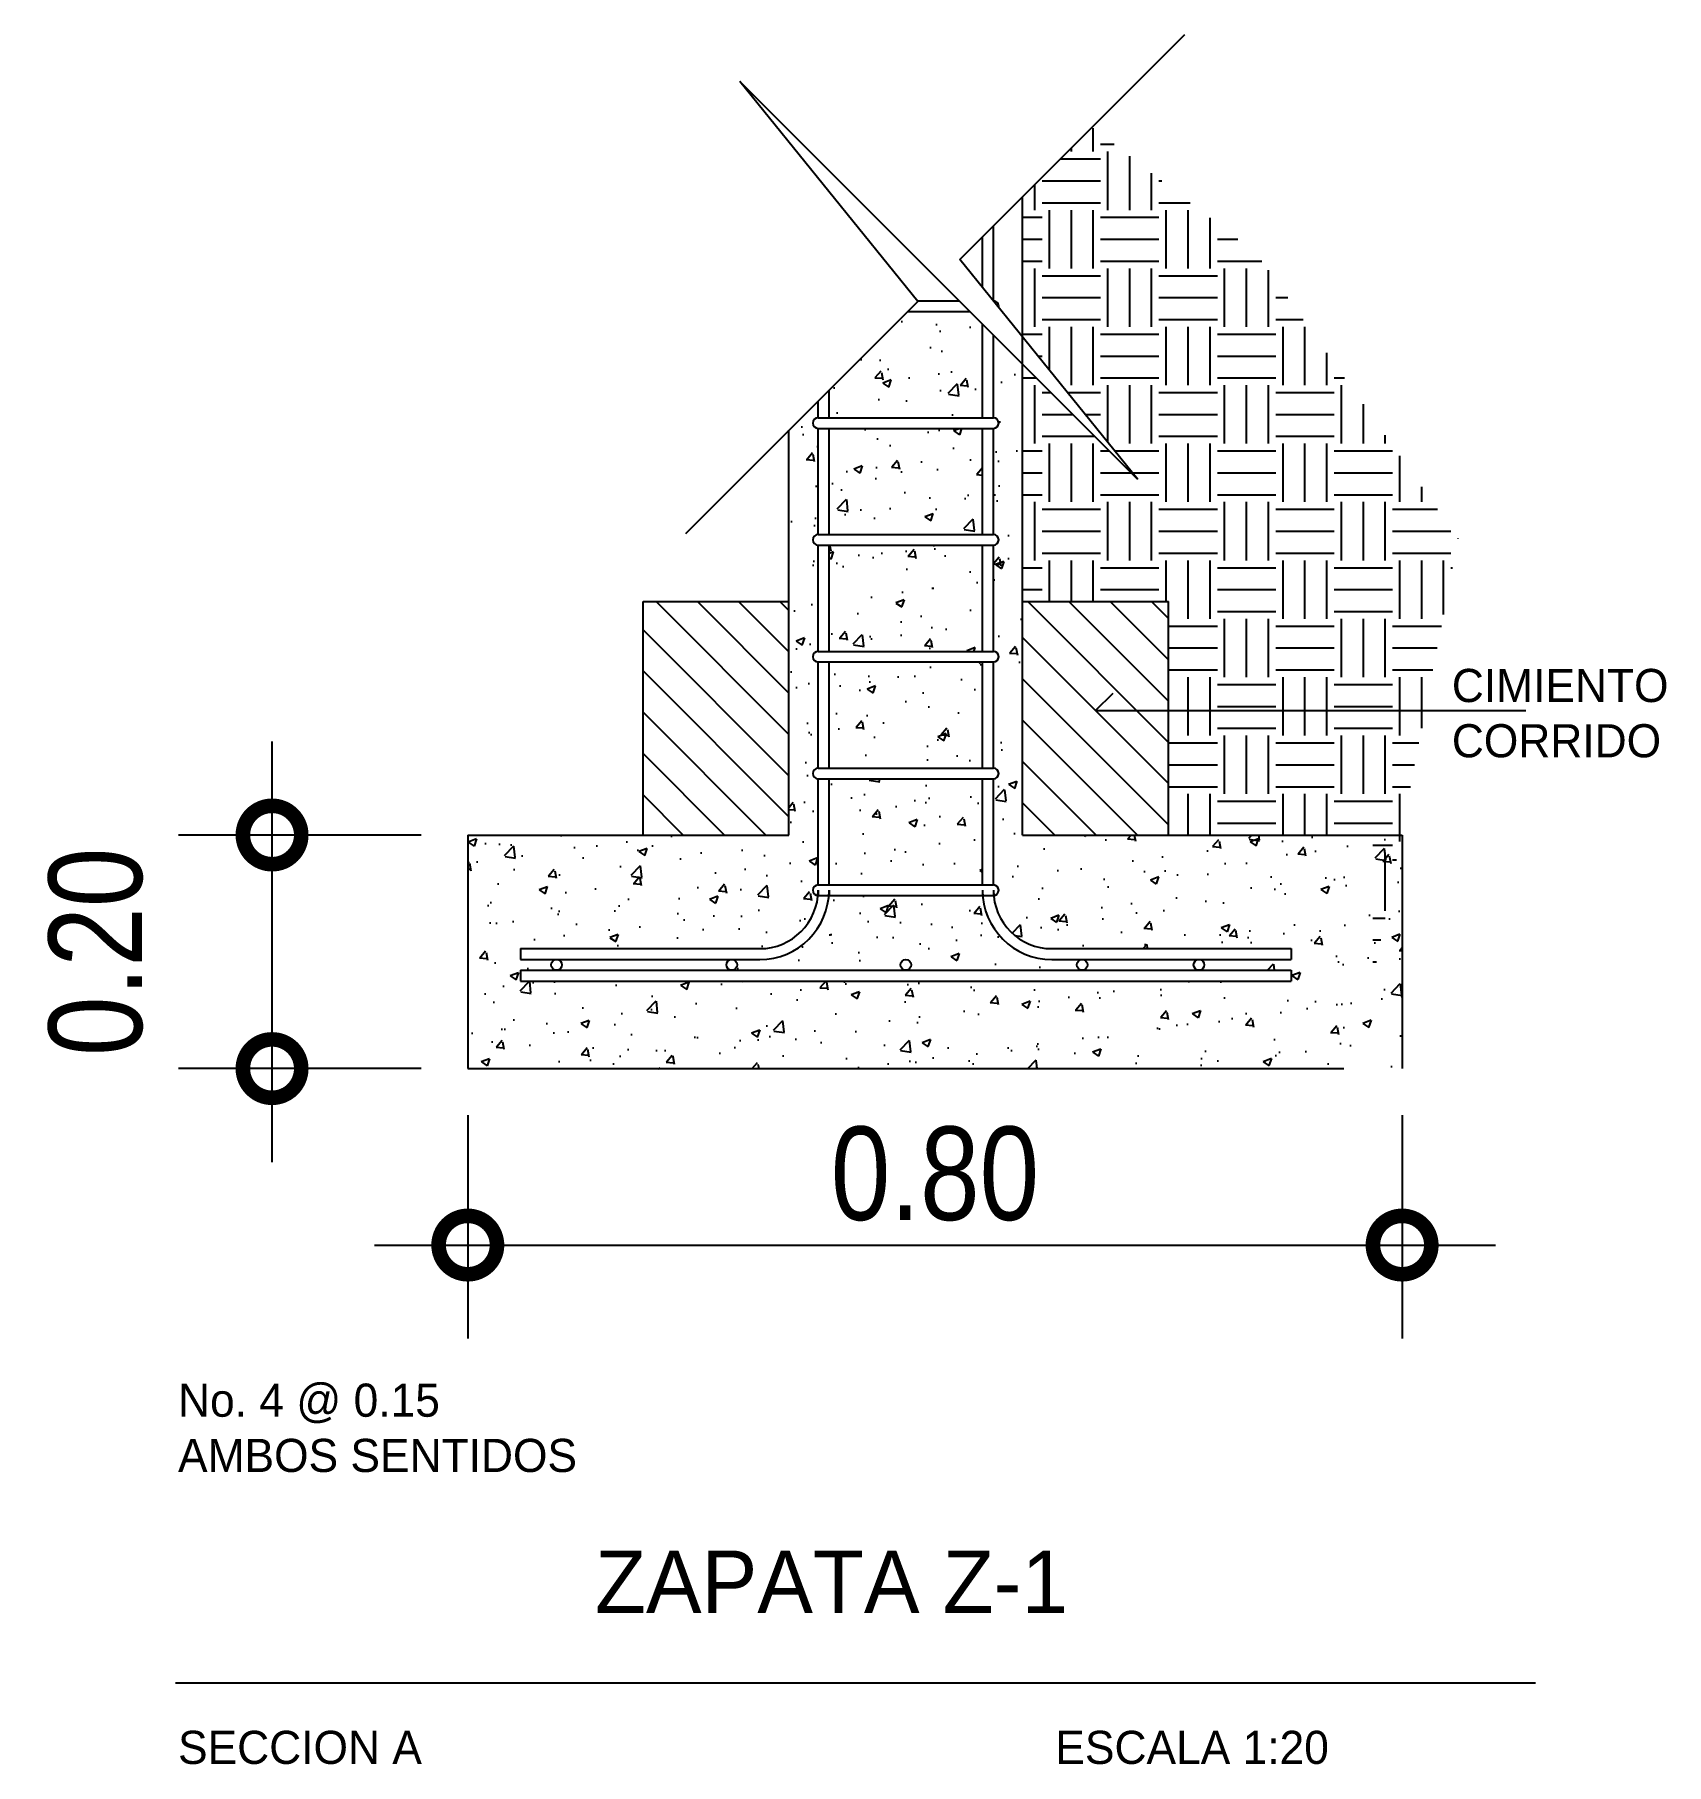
# Model space of a CAD drawing. Header units: inches. Extents: x -370 to 18, y -197 to 199.
# Drawn here: x -256.396 to -254.998, y 25.995 to 27.476 of the extents above; entities that cross this region are included whole.
import ezdxf

# ---------------------------------------------------------------- set-up
doc = ezdxf.new("R2010")
doc.units = ezdxf.units.IN
doc.header["$MEASUREMENT"] = 0
doc.header["$PDMODE"] = 34
doc.header["$PDSIZE"] = 0.2
doc.linetypes.add('DASHED2', pattern=[0.375, 0.25, -0.125])
for name, color, linetype in [('A_MUEBLES', 1, 'Continuous'), ('CAJETIN', 5, 'DASHED2'), ('cimentacion', 4, 'Continuous')]:
    doc.layers.add(name, color=color, linetype=linetype)
doc.styles.add('ARIAL', font='arial.ttf', dxfattribs={"height": 0.14})
doc.styles.add('ML', font='ARIALN.TTF')
doc.styles.get("Standard").update_dxf_attribs({"font": 'arial.ttf'})
doc.dimstyles.new('DD_20 G', dxfattribs={"dimtxt": 0.08, "dimasz": 0.1, "dimexe": 0.08, "dimexo": 0.04, "dimgap": 0.02, "dimtad": 1, "dimzin": 0, "dimdsep": 46, "dimtxsty": 'ML', "dimblk": 'DOTSMALL', "dimcen": 0.09, "dimdle": 0.08, "dimclrd": 1, "dimclre": 1, "dimclrt": 2, "dimadec": 0, "dimazin": 0, "dimtfac": 1, "dimtofl": 0, "dimtmove": 2, "dimatfit": 3, "dimldrblk": 'OPEN90', "dimfxl": 1, "dimtolj": 1, "dimtzin": 0, "dimarcsym": 0})
doc.dimstyles.new('E100', dxfattribs={"dimtxt": 0.15, "dimasz": 0.15, "dimexe": 0.15, "dimexo": 0.0625, "dimgap": 0.09, "dimtad": 1, "dimzin": 0, "dimdsep": 46, "dimtxsty": 'Standard', "dimblk": 'DOTSMALL', "dimcen": 0.09, "dimdle": 0.15, "dimclrd": 1, "dimclre": 1, "dimclrt": 2, "dimazin": 0, "dimtfac": 1, "dimtofl": 0, "dimtmove": 1, "dimatfit": 1, "dimldrblk": 'OPEN90', "dimfxl": 1, "dimtolj": 1, "dimtzin": 0, "dimarcsym": 0})

# ---------------------------------------------------------------- blocks, each defined once
blk = doc.blocks.new('_DotSmall')
at = {"color": 0, "linetype": 'ByBlock', "const_width": 0.5}
blk.add_lwpolyline([(-0.0625, 0, 1), (0.0625, 0, 1)], format="xyb", close=True, dxfattribs=at)
blk = doc.blocks.new('*D494')
at = {"layer": 'A_MUEBLES', "color": 1, "lineweight": -2, "transparency": 16777216}
for p, q in [((-256.0247, 26.5506), (-256.0247, 26.3595)), ((-255.2247, 26.5506), (-255.2247, 26.3595)), ((-256.1047, 26.4395), (-255.1447, 26.4395))]:
    blk.add_line(p, q, dxfattribs=at)
at = {"layer": 'DEFPOINTS', "color": 0, "transparency": 16777216}
for p in [(-256.0247, 26.5906), (-255.2247, 26.5906), (-255.2247, 26.4395)]:
    blk.add_point(p, dxfattribs=at)
at = {"layer": 'A_MUEBLES', "color": 1, "lineweight": -2, "transparency": 16777216, "xscale": 0.1, "yscale": 0.1, "zscale": 0.1, "rotation": 180}
blk.add_blockref('_DotSmall', (-256.0247, 26.4395), dxfattribs=at)
at = {"layer": 'A_MUEBLES', "color": 1, "lineweight": -2, "transparency": 16777216, "xscale": 0.1, "yscale": 0.1, "zscale": 0.1}
blk.add_blockref('_DotSmall', (-255.2247, 26.4395), dxfattribs=at)
at = {"layer": 'A_MUEBLES', "color": 2, "transparency": 16777216, "insert": (-255.6247, 26.5004), "char_height": 0.08, "attachment_point": 5, "style": 'ML'}
blk.add_mtext('\\A1;0.80', dxfattribs=at)
blk = doc.blocks.new('_Open90')
at = {"color": 0, "linetype": 'ByBlock', "lineweight": -2}
for p, q in [((-0.5, 0.5), (0, 0)), ((0, 0), (-1, 0)), ((0, 0), (-0.5, -0.5))]:
    blk.add_line(p, q, dxfattribs=at)
blk = doc.blocks.new('*D497')
at = {"layer": 'A_MUEBLES', "color": 1, "lineweight": -2, "transparency": 16777216}
for p, q in [((-256.1923, 26.5106), (-256.1923, 26.8706)), ((-256.0647, 26.7906), (-256.2723, 26.7906)), ((-256.0647, 26.5906), (-256.2723, 26.5906))]:
    blk.add_line(p, q, dxfattribs=at)
at = {"layer": 'DEFPOINTS', "color": 0, "transparency": 16777216}
for p in [(-256.1923, 26.7906), (-256.0247, 26.7906), (-256.0247, 26.5906)]:
    blk.add_point(p, dxfattribs=at)
at = {"layer": 'A_MUEBLES', "color": 1, "lineweight": -2, "transparency": 16777216, "xscale": 0.1, "yscale": 0.1, "zscale": 0.1}
for p, rotation in [((-256.1923, 26.7906), 90), ((-256.1923, 26.5906), 270)]:
    blk.add_blockref('_DotSmall', p, dxfattribs=dict(at, rotation=rotation))
at = {"layer": 'A_MUEBLES', "color": 2, "transparency": 16777216, "insert": (-256.3431, 26.6906), "char_height": 0.08, "attachment_point": 5, "rotation": 90, "style": 'ML'}
blk.add_mtext('\\A1;0.20', dxfattribs=at)

msp = doc.modelspace()

# ---------------------------------------------------------------- hatches: boundary and pattern name
at = {"layer": 'A_MUEBLES', "linetype": 'Continuous'}
h = msp.add_hatch(dxfattribs=at)
h.set_pattern_fill('EARTH', color=8, scale=0.2, style=0)
h.set_pattern_definition([(0, (-662.23296, -68.86807), (0.05, 0.05), [0.05, -0.05]), (0, (-662.23296, -68.84932), (0.05, 0.05), [0.05, -0.05]), (0, (-662.23296, -68.83057), (0.05, 0.05), [0.05, -0.05]), (90, (-662.22671, -68.82432), (-0.05, 0.05), [0.05, -0.05]), (90, (-662.20796, -68.82432), (-0.05, 0.05), [0.05, -0.05]), (90, (-662.18921, -68.82432), (-0.05, 0.05), [0.05, -0.05])])
h.paths.add_polyline_path([(-255.34915, 27.28823), (-255.49023, 27.39657), (-255.54968, 27.33712), (-255.54968, 27.21694), (-255.45106, 27.09509), (-255.54968, 27.19371), (-255.54968, 26.99056), (-255.42468, 26.99056), (-255.42468, 26.79056), (-255.24968, 26.79056), (-255.24968, 26.66556), (-255.17661, 27.04449)])
at = {"layer": 'A_MUEBLES'}
h = msp.add_hatch(dxfattribs=at)
h.set_pattern_fill('ANSI31', color=8, scale=0.2, angle=90, style=0)
h.set_pattern_definition([(135, (-728.661656, 97.2328), (-0.0176776695, -0.0176776695), [])])
h.paths.add_polyline_path([(-255.74968, 26.99056), (-255.87468, 26.99056), (-255.87468, 26.79056), (-255.74968, 26.79056)])
h.paths.add_polyline_path([(-255.42468, 26.99056), (-255.54968, 26.99056), (-255.54968, 26.79056), (-255.42468, 26.79056)])
at = {"layer": 'cimentacion'}
h = msp.add_hatch(dxfattribs=at)
h.set_pattern_fill('AR-CONC', color=8, scale=0.0004, style=0)
h.set_pattern_definition([(50, (-496.49829, -124.4586), (0.072873868, -0.006375634), [0.00762, -0.08382]), (355, (-496.49829, -124.4586), (-0.01409713, 0.076422657), [0.006096, -0.067056]), (100.451, (-496.49222, -124.45913), (0.058777, 0.070046675), [0.006476, -0.071236]), (46.1842, (-496.49829, -124.43828), (0.108431616, -0.01681693), [0.01143, -0.12573]), (96.6356, (-496.48925, -124.43968), (0.094961694, 0.098970222), [0.009714, -0.106854]), (351.184, (-496.49829, -124.43828), (0.094961842, 0.098970047), [0.009144, -0.100584]), (21, (-496.48813, -124.44336), (0.060645952, -0.040906207), [0.00762, -0.08382]), (326, (-496.48813, -124.44336), (0.024720811, 0.073675186), [0.006096, -0.067056]), (71.4514, (-496.48308, -124.44677), (0.085366596, 0.032769143), [0.006476, -0.071236]), (37.5, (-496.49829, -124.4586), (0.0012354413, 0.0338220155), [0, -0.0662432, 0, -0.068072, 0, -0.06731]), (7.5, (-496.49829, -124.4586), (0.026727865, 0.04007223), [0, -0.0388112, 0, -0.0647192, 0, -0.025654]), (327.5, (-496.520947, -124.4586), (0.054236238, -0.0022914976), [0, -0.0254, 0, -0.079248, 0, -0.105156]), (317.5, (-496.531107, -124.4586), (0.0592516726, 0.0101705964), [0, -0.03302, 0, -0.0526288, 0, -0.074676])])
h.paths.add_polyline_path([(-255.58397, 27.04784), (-255.58397, 27.13874), (-255.71539, 27.13874), (-255.71539, 27.04784)], flags=17)
h.paths.add_polyline_path([(-255.71539, 27.03874), (-255.71539, 26.94784), (-255.58397, 26.94784), (-255.58397, 27.03874)], flags=17)
h.paths.add_polyline_path([(-255.71539, 27.17141), (-255.71539, 27.14784), (-255.58397, 27.14784), (-255.58397, 27.228), (-255.59471, 27.23874), (-255.64807, 27.23874)])
edge = h.paths.add_edge_path()
edge.add_line((-255.97968, 26.66556), (-255.97968, 26.67485))
edge.add_line((-255.97968, 26.67485), (-255.94868, 26.67485))
edge.add_arc((-255.94868, 26.67942), 0.00458, 180, 270, ccw=False)
edge.add_arc((-255.94868, 26.67942), 0.00458, 90, 180, ccw=False)
edge.add_line((-255.94868, 26.684), (-255.97968, 26.684))
edge.add_line((-255.97968, 26.684), (-255.97968, 26.69329))
edge.add_line((-255.97968, 26.69329), (-255.77468, 26.69329))
edge.add_arc((-255.77468, 26.74329), 0.05, 270, 354.78316)
edge.add_arc((-255.72468, 26.74329), 0.00455, 90, 267.39158, ccw=False)
edge.add_line((-255.72468, 26.74784), (-255.72468, 26.83874))
edge.add_arc((-255.72468, 26.84329), 0.00455, 90, 270, ccw=False)
edge.add_line((-255.72468, 26.84784), (-255.72468, 26.93874))
edge.add_arc((-255.72468, 26.94329), 0.00455, 90, 270, ccw=False)
edge.add_line((-255.72468, 26.94784), (-255.72468, 27.03874))
edge.add_arc((-255.72468, 27.04329), 0.00455, 90, 270, ccw=False)
edge.add_line((-255.72468, 27.04784), (-255.72468, 27.13874))
edge.add_arc((-255.72468, 27.14329), 0.00455, 90, 270, ccw=False)
edge.add_line((-255.72468, 27.14784), (-255.72468, 27.16212))
edge.add_line((-255.72468, 27.16212), (-255.74968, 27.13712))
edge.add_line((-255.74968, 27.13712), (-255.74968, 26.79056))
edge.add_line((-255.74968, 26.79056), (-256.02468, 26.79056))
edge.add_line((-256.02468, 26.79056), (-256.02468, 26.59056))
edge.add_line((-256.02468, 26.59056), (-255.22468, 26.59056))
edge.add_line((-255.22468, 26.59056), (-255.22468, 26.79056))
edge.add_line((-255.22468, 26.79056), (-255.54968, 26.79056))
edge.add_line((-255.54968, 26.79056), (-255.54968, 27.19371))
edge.add_line((-255.54968, 27.19371), (-255.57468, 27.21871))
edge.add_line((-255.57468, 27.21871), (-255.57468, 27.14784))
edge.add_arc((-255.57468, 27.14329), 0.00455, -90, 90, ccw=False)
edge.add_line((-255.57468, 27.13874), (-255.57468, 27.04784))
edge.add_arc((-255.57468, 27.04329), 0.00455, -90, 90, ccw=False)
edge.add_line((-255.57468, 27.03874), (-255.57468, 26.94784))
edge.add_arc((-255.57468, 26.94329), 0.00455, -90, 90, ccw=False)
edge.add_line((-255.57468, 26.93874), (-255.57468, 26.84784))
edge.add_arc((-255.57468, 26.84329), 0.00455, -90, 90, ccw=False)
edge.add_line((-255.57468, 26.83874), (-255.57468, 26.74784))
edge.add_arc((-255.57468, 26.74329), 0.00455, -87.39158, 90, ccw=False)
edge.add_arc((-255.52468, 26.74329), 0.05, 185.21684, 270)
edge.add_line((-255.52468, 26.69329), (-255.31968, 26.69329))
edge.add_line((-255.31968, 26.69329), (-255.31968, 26.684))
edge.add_line((-255.31968, 26.684), (-255.39868, 26.684))
edge.add_arc((-255.39868, 26.67942), 0.00458, 0, 90, ccw=False)
edge.add_arc((-255.39868, 26.67942), 0.00458, -90, 0, ccw=False)
edge.add_line((-255.39868, 26.67485), (-255.31968, 26.67485))
edge.add_line((-255.31968, 26.67485), (-255.31968, 26.66556))
edge.add_line((-255.31968, 26.66556), (-255.97968, 26.66556))
edge = h.paths.add_edge_path(flags=17)
edge.add_arc((-255.77468, 26.74329), 0.05929, 270, 355.59758, ccw=False)
edge.add_line((-255.77468, 26.684), (-255.79868, 26.684))
edge.add_arc((-255.79868, 26.67942), 0.00458, 0, 90, ccw=False)
edge.add_arc((-255.79868, 26.67942), 0.00458, -90, 0, ccw=False)
edge.add_line((-255.79868, 26.67485), (-255.64968, 26.67485))
edge.add_arc((-255.64968, 26.67942), 0.00458, 180, 270, ccw=False)
edge.add_arc((-255.64968, 26.67942), 0.00458, 0, 180, ccw=False)
edge.add_arc((-255.64968, 26.67942), 0.00458, 270, 360, ccw=False)
edge.add_line((-255.64968, 26.67485), (-255.49868, 26.67485))
edge.add_arc((-255.49868, 26.67942), 0.00458, 180, 270, ccw=False)
edge.add_arc((-255.49868, 26.67942), 0.00458, 90, 180, ccw=False)
edge.add_line((-255.49868, 26.684), (-255.52468, 26.684))
edge.add_arc((-255.52468, 26.74329), 0.05929, 184.40242, 270, ccw=False)
edge.add_line((-255.5838, 26.73874), (-255.71557, 26.73874))
h.paths.add_polyline_path([(-255.58397, 26.74784), (-255.58397, 26.83874), (-255.71539, 26.83874), (-255.71539, 26.74784)], flags=17)
h.paths.add_polyline_path([(-255.71539, 26.93874), (-255.71539, 26.84784), (-255.58397, 26.84784), (-255.58397, 26.93874)], flags=17)

# ---------------------------------------------------------------- linework, layer by layer
at = {"color": 2}
msp.add_line((-256.27504, 26.06475), (-255.11044, 26.06457), dxfattribs=at)
at = {"layer": 'A_MUEBLES', "color": 1}
for p, q in [((-255.60344, 27.28336), (-255.41089, 27.47591)), ((-255.63933, 27.24747), (-255.79171, 27.43574)), ((-255.45106, 27.09509), (-255.79171, 27.43574)), ((-255.57468, 27.24783), (-255.57468, 27.31212)), ((-255.58397, 27.2593), (-255.58397, 27.30284)), ((-255.45106, 27.09509), (-255.60344, 27.28336)), ((-255.83805, 27.04875), (-255.63933, 27.24747)), ((-255.64807, 27.23874), (-255.59471, 27.23874)), ((-255.63963, 27.24784), (-255.60381, 27.24784)), ((-255.57469, 27.24784), (-255.57468, 27.24784)), ((-255.58397, 27.14784), (-255.58397, 27.228)), ((-255.57468, 27.14784), (-255.57468, 27.21871)), ((-255.71539, 27.14784), (-255.71539, 27.17141)), ((-255.72468, 27.14784), (-255.72468, 27.16212)), ((-255.72468, 27.14784), (-255.57468, 27.14784)), ((-255.72468, 27.04784), (-255.72468, 27.13874)), ((-255.72468, 27.13874), (-255.57468, 27.13874)), ((-255.71539, 27.04784), (-255.71539, 27.13874)), ((-255.58397, 27.04784), (-255.58397, 27.13874)), ((-255.57468, 27.04784), (-255.57468, 27.13874)), ((-255.72468, 27.04784), (-255.57468, 27.04784)), ((-255.72468, 26.94784), (-255.72468, 27.03874)), ((-255.72468, 27.03874), (-255.57468, 27.03874)), ((-255.71539, 26.94784), (-255.71539, 27.03874)), ((-255.58397, 26.94784), (-255.58397, 27.03874)), ((-255.57468, 26.94784), (-255.57468, 27.03874)), ((-255.72468, 26.94784), (-255.57468, 26.94784)), ((-255.72468, 26.84784), (-255.72468, 26.93874)), ((-255.72468, 26.93874), (-255.57468, 26.93874)), ((-255.71539, 26.84784), (-255.71539, 26.93874)), ((-255.58397, 26.84784), (-255.58397, 26.93874)), ((-255.57468, 26.84784), (-255.57468, 26.93874)), ((-255.72468, 26.84784), (-255.57468, 26.84784)), ((-255.72468, 26.83874), (-255.57468, 26.83874)), ((-255.72468, 26.74784), (-255.72468, 26.83874)), ((-255.71539, 26.74784), (-255.71539, 26.83874)), ((-255.58397, 26.74784), (-255.58397, 26.83874)), ((-255.57468, 26.74784), (-255.57468, 26.83874)), ((-255.72468, 26.74784), (-255.57468, 26.74784)), ((-255.72468, 26.74329), (-255.72468, 26.73874)), ((-255.72468, 26.73874), (-255.57468, 26.73874)), ((-255.71539, 26.74329), (-255.71539, 26.73874)), ((-255.58397, 26.74329), (-255.58397, 26.73874)), ((-255.57468, 26.74329), (-255.57468, 26.73874)), ((-255.97968, 26.69329), (-255.77468, 26.69329)), ((-255.97968, 26.69329), (-255.97968, 26.684)), ((-255.52468, 26.69329), (-255.31968, 26.69329)), ((-255.31968, 26.69329), (-255.31968, 26.684)), ((-255.97968, 26.684), (-255.77468, 26.684)), ((-255.97968, 26.67485), (-255.97968, 26.66556)), ((-255.97968, 26.67485), (-255.31968, 26.67485)), ((-255.52468, 26.684), (-255.31968, 26.684)), ((-255.31968, 26.67485), (-255.31968, 26.66556)), ((-255.97968, 26.66556), (-255.31968, 26.66556))]:
    msp.add_line(p, q, dxfattribs=at)
at = {"layer": 'A_MUEBLES', "color": 4}
for p, q in [((-255.54968, 26.79056), (-255.54968, 27.33712)), ((-255.74968, 26.79056), (-255.74968, 27.13712)), ((-255.87468, 26.79056), (-255.87468, 26.99056)), ((-255.87468, 26.99056), (-255.74968, 26.99056)), ((-255.54968, 26.99056), (-255.42468, 26.99056)), ((-255.42468, 26.79056), (-255.42468, 26.99056)), ((-256.02468, 26.79056), (-255.74968, 26.79056)), ((-256.02468, 26.79056), (-256.02468, 26.59056)), ((-255.54968, 26.79056), (-255.22468, 26.79056)), ((-255.22468, 26.79056), (-255.22468, 26.59056)), ((-256.02468, 26.59056), (-255.27468, 26.59056))]:
    msp.add_line(p, q, dxfattribs=at)
at = {"layer": 'A_MUEBLES', "color": 2}
for centre in [(-255.94868, 26.67942), (-255.79868, 26.67942), (-255.64968, 26.67942), (-255.49868, 26.67942), (-255.39868, 26.67942)]:
    msp.add_circle(centre, 0.00458, dxfattribs=at)
at = {"layer": 'A_MUEBLES', "color": 1}
for centre, radius, start, end in [((-255.57468, 27.24329), 0.00455, 347.86206, 90), ((-255.72468, 27.14329), 0.00455, 90, 270), ((-255.57468, 27.14329), 0.00455, 270, 90), ((-255.72468, 27.04329), 0.00455, 90, 270), ((-255.57468, 27.04329), 0.00455, 270, 90), ((-255.72468, 26.94329), 0.00455, 90, 270), ((-255.57468, 26.94329), 0.00455, 270, 90), ((-255.72468, 26.84329), 0.00455, 90, 270), ((-255.57468, 26.84329), 0.00455, 270, 90), ((-255.77468, 26.74329), 0.05929, 270, 0), ((-255.77468, 26.74329), 0.05, 270, 0), ((-255.72468, 26.74329), 0.00455, 90, 270), ((-255.52468, 26.74329), 0.05929, 180, 270), ((-255.57468, 26.74329), 0.00455, 270, 90), ((-255.52468, 26.74329), 0.05, 180, 270)]:
    msp.add_arc(centre, radius, start, end, dxfattribs=at)

# ---------------------------------------------------------------- texts
at = {"layer": 'CAJETIN', "color": 2, "char_height": 0.0283817, "width": 1.775618, "attachment_point": 1, "style": 'ARIAL'}
for s, insert in [('{\\fBankGothic Lt BT|b0|i0|c0|p34;CIMIENTO\\PCORRIDO}', (-255.18214, 26.93281)), ('{\\fBankGothic Lt BT|b0|i0|c0|p34;No. 4 @ 0.15 \\PAMBOS SENTIDOS}', (-256.2728, 26.3209)), ('{\\fBankGothic Lt BT|b0|i0|c0|p34;SECCION A}', (-256.2728, 26.02363)), ('{\\fBankGothic Lt BT|b0|i0|c0|p34;ESCALA 1:20}', (-255.52161, 26.02363))]:
    msp.add_mtext(s, dxfattribs=dict(at, insert=insert))
at = {"layer": 'CAJETIN', "color": 1, "insert": (-255.71332, 26.1512), "char_height": 0.0534337, "attachment_point": 5, "style": 'ARIAL'}
msp.add_mtext('{\\fBankGothic Lt BT|b0|i0|c0|p34;\\C3;ZAPATA Z-1}', dxfattribs=at)

# ---------------------------------------------------------------- dimensions: what is measured, and where the dimension line sits
at = {"layer": 'A_MUEBLES', "color": 1}
dim = msp.add_linear_dim(base=(-256.19228, 26.79056), p1=(-256.02468, 26.59056), p2=(-256.02468, 26.79056), angle=90, text='0.20', dimstyle='DD_20 G', dxfattribs=at)
dim.commit()
dim.dimension.update_dxf_attribs({"geometry": '*D497', "text_midpoint": (-256.34312, 26.69056)})
dim = msp.add_linear_dim(base=(-255.22468, 26.43952), p1=(-256.02468, 26.59056), p2=(-255.22468, 26.59056), dimstyle='DD_20 G', dxfattribs=at)
dim.commit()
dim.dimension.update_dxf_attribs({"geometry": '*D494', "text_midpoint": (-255.62468, 26.50036)})

# ---------------------------------------------------------------- leaders
msp.add_leader([(-255.48718, 26.89706), (-255.11892, 26.89706)], dimstyle='E100', override={"dimasz": 0.03, "dimgap": 0.09, "dimtad": 0})

doc.saveas('drawing.dxf')
